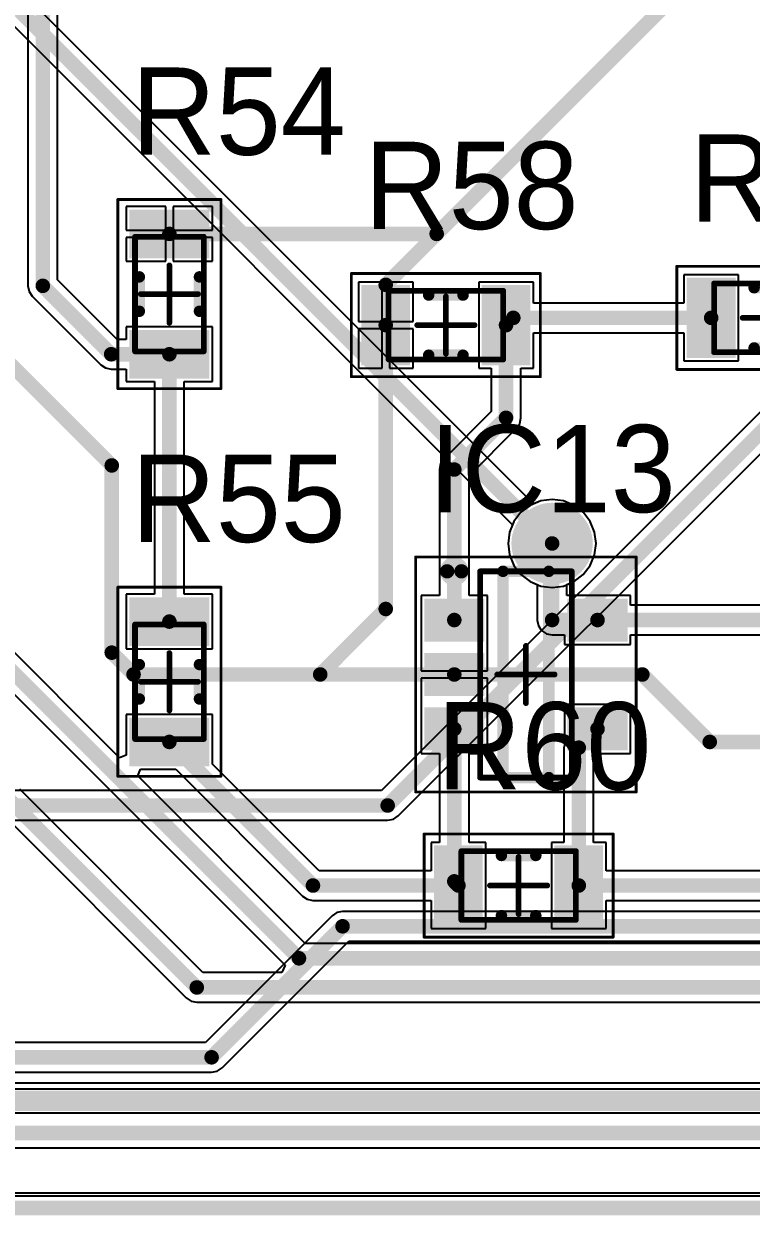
# Model space of a CAD drawing. Header units: millimetres. Extents: x 2.5 to 14.5, y 1.2 to 4.8.
# Drawn here: x 6.94 to 7.44, y 1.344 to 2.162 of the extents above; entities that cross this region are included whole.
import ezdxf

# ---------------------------------------------------------------- set-up
doc = ezdxf.new("R2010")
doc.units = ezdxf.units.MM
doc.header["$MEASUREMENT"] = 0
for name, color, linetype in [('BottomLayer', 5, 'Continuous'), ('BottomSolder', 6, 'Continuous'), ('ConnectLayer', 7, 'Continuous'), ('Mechanical13', 56, 'Continuous'), ('Mechanical15', 56, 'Continuous'), ('MultiLayer', 9, 'Continuous'), ('TopLayer', 1, 'Continuous'), ('TopOverlay', 2, 'Continuous'), ('TopPaste', 8, 'Continuous'), ('TopSolder', 216, 'Continuous'), ('ViaHoleLayer', 16, 'Continuous')]:
    doc.layers.add(name, color=color, linetype=linetype)

# ---------------------------------------------------------------- blocks, each defined once
blk = doc.blocks.new('RESC_0805_2012_41')
at = {"layer": 'Mechanical13', "const_width": 0.00394}
for points in [[(-0.03937, 0.02362), (-0.03937, -0.02362)], [(0.03937, 0.02362), (-0.03937, 0.02362)], [(0.03937, 0.02362), (0.03937, -0.02362)], [(0.03937, -0.02362), (-0.03937, -0.02362)]]:
    blk.add_lwpolyline(points, dxfattribs=at)
at = {"layer": 'Mechanical13', "const_width": 0.00197}
for points in [[(-0.04035, 0.02362, 1), (-0.03839, 0.02362, 1)], [(-0.04035, 0.02362, 1), (-0.03839, 0.02362, 1)], [(0.03839, 0.02362, 1), (0.04035, 0.02362, 1)], [(0.03839, 0.02362, 1), (0.04035, 0.02362, 1)], [(-0.04035, -0.02362, 1), (-0.03839, -0.02362, 1)], [(-0.04035, -0.02362, 1), (-0.03839, -0.02362, 1)], [(0.03839, -0.02362, 1), (0.04035, -0.02362, 1)], [(0.03839, -0.02362, 1), (0.04035, -0.02362, 1)]]:
    blk.add_lwpolyline(points, format="xyb", close=True, dxfattribs=at)
at = {"layer": 'Mechanical15'}
for points, const_width in [([(-0.06496, 0.03543), (-0.06496, -0.03543)], 0.00197), ([(0.06496, 0.03543), (-0.06496, 0.03543)], 0.00197), ([(0.06496, 0.03543), (0.06496, -0.03543)], 0.00197), ([(0, 0.01968), (0, -0.01969)], 0.00394), ([(0.01968, 0), (-0.01969, 0)], 0.00394), ([(0.06496, -0.03543), (-0.06496, -0.03543)], 0.00197)]:
    blk.add_lwpolyline(points, dxfattribs=dict(at, const_width=const_width))
for points, const_width in [([(-0.06545, 0.03543, 1), (-0.06447, 0.03543, 1)], 0.000984), ([(-0.06545, 0.03543, 1), (-0.06447, 0.03543, 1)], 0.000984), ([(0.06447, 0.03543, 1), (0.06545, 0.03543, 1)], 0.000984), ([(0.06447, 0.03543, 1), (0.06545, 0.03543, 1)], 0.000984), ([(-0.00098, 0.01968, 1), (0.00098, 0.01968, 1)], 0.00197), ([(-0.02067, 0, 1), (-0.0187, 0, 1)], 0.00197), ([(0.0187, 0, 1), (0.02067, 0, 1)], 0.00197), ([(-0.00098, -0.01969, 1), (0.00098, -0.01969, 1)], 0.00197), ([(-0.06545, -0.03543, 1), (-0.06447, -0.03543, 1)], 0.000984), ([(-0.06545, -0.03543, 1), (-0.06447, -0.03543, 1)], 0.000984), ([(0.06447, -0.03543, 1), (0.06545, -0.03543, 1)], 0.000984), ([(0.06447, -0.03543, 1), (0.06545, -0.03543, 1)], 0.000984)]:
    blk.add_lwpolyline(points, format="xyb", close=True, dxfattribs=dict(at, const_width=const_width))
at = {"layer": 'TopLayer'}
for points in [[(-0.02756, -0.02461), (-0.02756, 0.02461), (-0.05512, -0.02461), (-0.05512, 0.02461)], [(0.05512, -0.02461), (0.05512, 0.02461), (0.02756, -0.02461), (0.02756, 0.02461)]]:
    blk.add_solid(points, dxfattribs=at)
at = {"layer": 'TopOverlay', "const_width": 0.00787}
for points in [[(0.01181, 0.02067), (-0.01181, 0.02067)], [(0.01181, -0.02067), (-0.01181, -0.02067)]]:
    blk.add_lwpolyline(points, dxfattribs=at)
at = {"layer": 'TopOverlay', "const_width": 0.00394}
for points in [[(-0.01378, 0.02067, 1), (-0.00984, 0.02067, 1)], [(0.00984, 0.02067, 1), (0.01378, 0.02067, 1)], [(-0.01378, -0.02067, 1), (-0.00984, -0.02067, 1)], [(0.00984, -0.02067, 1), (0.01378, -0.02067, 1)]]:
    blk.add_lwpolyline(points, format="xyb", close=True, dxfattribs=at)
at = {"layer": 'TopPaste'}
for points in [[(-0.02756, -0.02461), (-0.02756, 0.02461), (-0.05512, -0.02461), (-0.05512, 0.02461)], [(0.05512, -0.02461), (0.05512, 0.02461), (0.02756, -0.02461), (0.02756, 0.02461)]]:
    blk.add_solid(points, dxfattribs=at)
at = {"layer": 'TopSolder'}
for points in [[(-0.02461, -0.02756), (-0.02461, 0.02756), (-0.05807, -0.02756), (-0.05807, 0.02756)], [(0.05807, -0.02756), (0.05807, 0.02756), (0.02461, -0.02756), (0.02461, 0.02756)]]:
    blk.add_solid(points, dxfattribs=at)
blk = doc.blocks.new('RESC_0805_2012_43')
at = {"layer": 'Mechanical13', "const_width": 0.00394}
for points in [[(-0.03937, 0.02362), (-0.03937, -0.02362)], [(0.03937, 0.02362), (-0.03937, 0.02362)], [(0.03937, 0.02362), (0.03937, -0.02362)], [(0.03937, -0.02362), (-0.03937, -0.02362)]]:
    blk.add_lwpolyline(points, dxfattribs=at)
at = {"layer": 'Mechanical13', "const_width": 0.00197}
for points in [[(-0.04035, 0.02362, 1), (-0.03839, 0.02362, 1)], [(-0.04035, 0.02362, 1), (-0.03839, 0.02362, 1)], [(0.03839, 0.02362, 1), (0.04035, 0.02362, 1)], [(0.03839, 0.02362, 1), (0.04035, 0.02362, 1)], [(-0.04035, -0.02362, 1), (-0.03839, -0.02362, 1)], [(-0.04035, -0.02362, 1), (-0.03839, -0.02362, 1)], [(0.03839, -0.02362, 1), (0.04035, -0.02362, 1)], [(0.03839, -0.02362, 1), (0.04035, -0.02362, 1)]]:
    blk.add_lwpolyline(points, format="xyb", close=True, dxfattribs=at)
at = {"layer": 'Mechanical15'}
for points, const_width in [([(-0.06496, 0.03543), (-0.06496, -0.03543)], 0.00197), ([(0.06496, 0.03543), (-0.06496, 0.03543)], 0.00197), ([(0.06496, 0.03543), (0.06496, -0.03543)], 0.00197), ([(0, 0.01968), (0, -0.01969)], 0.00394), ([(0.01968, 0), (-0.01969, 0)], 0.00394), ([(0.06496, -0.03543), (-0.06496, -0.03543)], 0.00197)]:
    blk.add_lwpolyline(points, dxfattribs=dict(at, const_width=const_width))
for points, const_width in [([(-0.06545, 0.03543, 1), (-0.06447, 0.03543, 1)], 0.000984), ([(-0.06545, 0.03543, 1), (-0.06447, 0.03543, 1)], 0.000984), ([(0.06447, 0.03543, 1), (0.06545, 0.03543, 1)], 0.000984), ([(0.06447, 0.03543, 1), (0.06545, 0.03543, 1)], 0.000984), ([(-0.00098, 0.01968, 1), (0.00098, 0.01968, 1)], 0.00197), ([(-0.02067, 0, 1), (-0.0187, 0, 1)], 0.00197), ([(0.0187, 0, 1), (0.02067, 0, 1)], 0.00197), ([(-0.00098, -0.01969, 1), (0.00098, -0.01969, 1)], 0.00197), ([(-0.06545, -0.03543, 1), (-0.06447, -0.03543, 1)], 0.000984), ([(-0.06545, -0.03543, 1), (-0.06447, -0.03543, 1)], 0.000984), ([(0.06447, -0.03543, 1), (0.06545, -0.03543, 1)], 0.000984), ([(0.06447, -0.03543, 1), (0.06545, -0.03543, 1)], 0.000984)]:
    blk.add_lwpolyline(points, format="xyb", close=True, dxfattribs=dict(at, const_width=const_width))
at = {"layer": 'TopLayer'}
for points in [[(-0.02756, -0.02461), (-0.02756, 0.02461), (-0.05512, -0.02461), (-0.05512, 0.02461)], [(0.05512, -0.02461), (0.05512, 0.02461), (0.02756, -0.02461), (0.02756, 0.02461)]]:
    blk.add_solid(points, dxfattribs=at)
at = {"layer": 'TopOverlay', "const_width": 0.00787}
for points in [[(0.01181, 0.02067), (-0.01181, 0.02067)], [(0.01181, -0.02067), (-0.01181, -0.02067)]]:
    blk.add_lwpolyline(points, dxfattribs=at)
at = {"layer": 'TopOverlay', "const_width": 0.00394}
for points in [[(-0.01378, 0.02067, 1), (-0.00984, 0.02067, 1)], [(0.00984, 0.02067, 1), (0.01378, 0.02067, 1)], [(-0.01378, -0.02067, 1), (-0.00984, -0.02067, 1)], [(0.00984, -0.02067, 1), (0.01378, -0.02067, 1)]]:
    blk.add_lwpolyline(points, format="xyb", close=True, dxfattribs=at)
at = {"layer": 'TopPaste'}
for points in [[(-0.02756, -0.02461), (-0.02756, 0.02461), (-0.05512, -0.02461), (-0.05512, 0.02461)], [(0.05512, -0.02461), (0.05512, 0.02461), (0.02756, -0.02461), (0.02756, 0.02461)]]:
    blk.add_solid(points, dxfattribs=at)
at = {"layer": 'TopSolder'}
for points in [[(-0.02461, -0.02756), (-0.02461, 0.02756), (-0.05807, -0.02756), (-0.05807, 0.02756)], [(0.05807, -0.02756), (0.05807, 0.02756), (0.02461, -0.02756), (0.02461, 0.02756)]]:
    blk.add_solid(points, dxfattribs=at)
blk = doc.blocks.new('RESC_0805_2012_46')
at = {"layer": 'Mechanical13', "const_width": 0.00394}
for points in [[(-0.03937, 0.02362), (-0.03937, -0.02362)], [(-0.03937, 0.02362), (0.03937, 0.02362)], [(0.03937, 0.02362), (0.03937, -0.02362)], [(-0.03937, -0.02362), (0.03937, -0.02362)]]:
    blk.add_lwpolyline(points, dxfattribs=at)
at = {"layer": 'Mechanical13', "const_width": 0.00197}
for points in [[(-0.04035, 0.02362, 1), (-0.03839, 0.02362, 1)], [(-0.04035, 0.02362, 1), (-0.03839, 0.02362, 1)], [(0.03839, 0.02362, 1), (0.04035, 0.02362, 1)], [(0.03839, 0.02362, 1), (0.04035, 0.02362, 1)], [(-0.04035, -0.02362, 1), (-0.03839, -0.02362, 1)], [(-0.04035, -0.02362, 1), (-0.03839, -0.02362, 1)], [(0.03839, -0.02362, 1), (0.04035, -0.02362, 1)], [(0.03839, -0.02362, 1), (0.04035, -0.02362, 1)]]:
    blk.add_lwpolyline(points, format="xyb", close=True, dxfattribs=at)
at = {"layer": 'Mechanical15'}
for points, const_width in [([(-0.06496, 0.03543), (-0.06496, -0.03543)], 0.00197), ([(-0.06496, 0.03543), (0.06496, 0.03543)], 0.00197), ([(0.06496, 0.03543), (0.06496, -0.03543)], 0.00197), ([(0, 0.01968), (0, -0.01969)], 0.00394), ([(-0.01969, 0), (0.01969, 0)], 0.00394), ([(-0.06496, -0.03543), (0.06496, -0.03543)], 0.00197)]:
    blk.add_lwpolyline(points, dxfattribs=dict(at, const_width=const_width))
for points, const_width in [([(-0.06545, 0.03543, 1), (-0.06447, 0.03543, 1)], 0.000984), ([(-0.06545, 0.03543, 1), (-0.06447, 0.03543, 1)], 0.000984), ([(0.06447, 0.03543, 1), (0.06545, 0.03543, 1)], 0.000984), ([(0.06447, 0.03543, 1), (0.06545, 0.03543, 1)], 0.000984), ([(-0.00098, 0.01968, 1), (0.00098, 0.01968, 1)], 0.00197), ([(-0.02067, 0, 1), (-0.0187, 0, 1)], 0.00197), ([(0.0187, 0, 1), (0.02067, 0, 1)], 0.00197), ([(-0.00098, -0.01969, 1), (0.00098, -0.01969, 1)], 0.00197), ([(-0.06545, -0.03543, 1), (-0.06447, -0.03543, 1)], 0.000984), ([(-0.06545, -0.03543, 1), (-0.06447, -0.03543, 1)], 0.000984), ([(0.06447, -0.03543, 1), (0.06545, -0.03543, 1)], 0.000984), ([(0.06447, -0.03543, 1), (0.06545, -0.03543, 1)], 0.000984)]:
    blk.add_lwpolyline(points, format="xyb", close=True, dxfattribs=dict(at, const_width=const_width))
at = {"layer": 'TopLayer'}
for points in [[(-0.02756, -0.02461), (-0.02756, 0.02461), (-0.05512, -0.02461), (-0.05512, 0.02461)], [(0.05512, -0.02461), (0.05512, 0.02461), (0.02756, -0.02461), (0.02756, 0.02461)]]:
    blk.add_solid(points, dxfattribs=at)
at = {"layer": 'TopOverlay', "const_width": 0.00787}
for points in [[(-0.01181, 0.02067), (0.01181, 0.02067)], [(-0.01181, -0.02067), (0.01181, -0.02067)]]:
    blk.add_lwpolyline(points, dxfattribs=at)
at = {"layer": 'TopOverlay', "const_width": 0.00394}
for points in [[(-0.01378, 0.02067, 1), (-0.00984, 0.02067, 1)], [(0.00984, 0.02067, 1), (0.01378, 0.02067, 1)], [(-0.01378, -0.02067, 1), (-0.00984, -0.02067, 1)], [(0.00984, -0.02067, 1), (0.01378, -0.02067, 1)]]:
    blk.add_lwpolyline(points, format="xyb", close=True, dxfattribs=at)
at = {"layer": 'TopPaste'}
for points in [[(-0.02756, -0.02461), (-0.02756, 0.02461), (-0.05512, -0.02461), (-0.05512, 0.02461)], [(0.05512, -0.02461), (0.05512, 0.02461), (0.02756, -0.02461), (0.02756, 0.02461)]]:
    blk.add_solid(points, dxfattribs=at)
at = {"layer": 'TopSolder'}
for points in [[(-0.02461, -0.02756), (-0.02461, 0.02756), (-0.05807, -0.02756), (-0.05807, 0.02756)], [(0.05807, -0.02756), (0.05807, 0.02756), (0.02461, -0.02756), (0.02461, 0.02756)]]:
    blk.add_solid(points, dxfattribs=at)
blk = doc.blocks.new('RESC_0805_2012_47')
at = {"layer": 'Mechanical13', "const_width": 0.00394}
for points in [[(-0.03937, -0.02362), (-0.03937, 0.02362)], [(0.03937, 0.02362), (-0.03937, 0.02362)], [(0.03937, -0.02362), (0.03937, 0.02362)], [(0.03937, -0.02362), (-0.03937, -0.02362)]]:
    blk.add_lwpolyline(points, dxfattribs=at)
at = {"layer": 'Mechanical13', "const_width": 0.00197}
for points in [[(-0.04035, 0.02362, 1), (-0.03839, 0.02362, 1)], [(-0.04035, 0.02362, 1), (-0.03839, 0.02362, 1)], [(0.03839, 0.02362, 1), (0.04035, 0.02362, 1)], [(0.03839, 0.02362, 1), (0.04035, 0.02362, 1)], [(-0.04035, -0.02362, 1), (-0.03839, -0.02362, 1)], [(-0.04035, -0.02362, 1), (-0.03839, -0.02362, 1)], [(0.03839, -0.02362, 1), (0.04035, -0.02362, 1)], [(0.03839, -0.02362, 1), (0.04035, -0.02362, 1)]]:
    blk.add_lwpolyline(points, format="xyb", close=True, dxfattribs=at)
at = {"layer": 'Mechanical15'}
for points, const_width in [([(-0.06496, -0.03543), (-0.06496, 0.03543)], 0.00197), ([(0.06496, 0.03543), (-0.06496, 0.03543)], 0.00197), ([(0.06496, -0.03543), (0.06496, 0.03543)], 0.00197), ([(0, -0.01968), (0, 0.01969)], 0.00394), ([(0.01968, 0), (-0.01969, 0)], 0.00394), ([(0.06496, -0.03543), (-0.06496, -0.03543)], 0.00197)]:
    blk.add_lwpolyline(points, dxfattribs=dict(at, const_width=const_width))
for points, const_width in [([(-0.06545, 0.03543, 1), (-0.06447, 0.03543, 1)], 0.000984), ([(-0.06545, 0.03543, 1), (-0.06447, 0.03543, 1)], 0.000984), ([(0.06447, 0.03543, 1), (0.06545, 0.03543, 1)], 0.000984), ([(0.06447, 0.03543, 1), (0.06545, 0.03543, 1)], 0.000984), ([(-0.00098, 0.01969, 1), (0.00098, 0.01969, 1)], 0.00197), ([(-0.02067, 0, 1), (-0.0187, 0, 1)], 0.00197), ([(0.0187, 0, 1), (0.02067, 0, 1)], 0.00197), ([(-0.00098, -0.01968, 1), (0.00098, -0.01968, 1)], 0.00197), ([(-0.06545, -0.03543, 1), (-0.06447, -0.03543, 1)], 0.000984), ([(-0.06545, -0.03543, 1), (-0.06447, -0.03543, 1)], 0.000984), ([(0.06447, -0.03543, 1), (0.06545, -0.03543, 1)], 0.000984), ([(0.06447, -0.03543, 1), (0.06545, -0.03543, 1)], 0.000984)]:
    blk.add_lwpolyline(points, format="xyb", close=True, dxfattribs=dict(at, const_width=const_width))
at = {"layer": 'TopLayer'}
for points in [[(-0.02756, -0.02461), (-0.02756, 0.02461), (-0.05512, -0.02461), (-0.05512, 0.02461)], [(0.05512, -0.02461), (0.05512, 0.02461), (0.02756, -0.02461), (0.02756, 0.02461)]]:
    blk.add_solid(points, dxfattribs=at)
at = {"layer": 'TopOverlay', "const_width": 0.00787}
for points in [[(0.01181, 0.02067), (-0.01181, 0.02067)], [(0.01181, -0.02067), (-0.01181, -0.02067)]]:
    blk.add_lwpolyline(points, dxfattribs=at)
at = {"layer": 'TopOverlay', "const_width": 0.00394}
for points in [[(-0.01378, 0.02067, 1), (-0.00984, 0.02067, 1)], [(0.00984, 0.02067, 1), (0.01378, 0.02067, 1)], [(-0.01378, -0.02067, 1), (-0.00984, -0.02067, 1)], [(0.00984, -0.02067, 1), (0.01378, -0.02067, 1)]]:
    blk.add_lwpolyline(points, format="xyb", close=True, dxfattribs=at)
at = {"layer": 'TopPaste'}
for points in [[(-0.02756, -0.02461), (-0.02756, 0.02461), (-0.05512, -0.02461), (-0.05512, 0.02461)], [(0.05512, -0.02461), (0.05512, 0.02461), (0.02756, -0.02461), (0.02756, 0.02461)]]:
    blk.add_solid(points, dxfattribs=at)
at = {"layer": 'TopSolder'}
for points in [[(-0.02461, -0.02756), (-0.02461, 0.02756), (-0.05807, -0.02756), (-0.05807, 0.02756)], [(0.05807, -0.02756), (0.05807, 0.02756), (0.02461, -0.02756), (0.02461, 0.02756)]]:
    blk.add_solid(points, dxfattribs=at)
blk = doc.blocks.new('RESC_0805_2012_49')
at = {"layer": 'Mechanical13', "const_width": 0.00394}
for points in [[(-0.03937, 0.02362), (-0.03937, -0.02362)], [(0.03937, 0.02362), (-0.03937, 0.02362)], [(0.03937, 0.02362), (0.03937, -0.02362)], [(0.03937, -0.02362), (-0.03937, -0.02362)]]:
    blk.add_lwpolyline(points, dxfattribs=at)
at = {"layer": 'Mechanical13', "const_width": 0.00197}
for points in [[(-0.04035, 0.02362, 1), (-0.03839, 0.02362, 1)], [(-0.04035, 0.02362, 1), (-0.03839, 0.02362, 1)], [(0.03839, 0.02362, 1), (0.04035, 0.02362, 1)], [(0.03839, 0.02362, 1), (0.04035, 0.02362, 1)], [(-0.04035, -0.02362, 1), (-0.03839, -0.02362, 1)], [(-0.04035, -0.02362, 1), (-0.03839, -0.02362, 1)], [(0.03839, -0.02362, 1), (0.04035, -0.02362, 1)], [(0.03839, -0.02362, 1), (0.04035, -0.02362, 1)]]:
    blk.add_lwpolyline(points, format="xyb", close=True, dxfattribs=at)
at = {"layer": 'Mechanical15'}
for points, const_width in [([(-0.06496, 0.03543), (-0.06496, -0.03543)], 0.00197), ([(0.06496, 0.03543), (-0.06496, 0.03543)], 0.00197), ([(0.06496, 0.03543), (0.06496, -0.03543)], 0.00197), ([(0, 0.01968), (0, -0.01969)], 0.00394), ([(0.01969, 0), (-0.01968, 0)], 0.00394), ([(0.06496, -0.03543), (-0.06496, -0.03543)], 0.00197)]:
    blk.add_lwpolyline(points, dxfattribs=dict(at, const_width=const_width))
for points, const_width in [([(-0.06545, 0.03543, 1), (-0.06447, 0.03543, 1)], 0.000984), ([(-0.06545, 0.03543, 1), (-0.06447, 0.03543, 1)], 0.000984), ([(0.06447, 0.03543, 1), (0.06545, 0.03543, 1)], 0.000984), ([(0.06447, 0.03543, 1), (0.06545, 0.03543, 1)], 0.000984), ([(-0.00098, 0.01968, 1), (0.00098, 0.01968, 1)], 0.00197), ([(-0.02067, 0, 1), (-0.0187, 0, 1)], 0.00197), ([(0.0187, 0, 1), (0.02067, 0, 1)], 0.00197), ([(-0.00098, -0.01969, 1), (0.00098, -0.01969, 1)], 0.00197), ([(-0.06545, -0.03543, 1), (-0.06447, -0.03543, 1)], 0.000984), ([(-0.06545, -0.03543, 1), (-0.06447, -0.03543, 1)], 0.000984), ([(0.06447, -0.03543, 1), (0.06545, -0.03543, 1)], 0.000984), ([(0.06447, -0.03543, 1), (0.06545, -0.03543, 1)], 0.000984)]:
    blk.add_lwpolyline(points, format="xyb", close=True, dxfattribs=dict(at, const_width=const_width))
at = {"layer": 'TopLayer'}
for points in [[(-0.02756, -0.02461), (-0.02756, 0.02461), (-0.05512, -0.02461), (-0.05512, 0.02461)], [(0.05512, -0.02461), (0.05512, 0.02461), (0.02756, -0.02461), (0.02756, 0.02461)]]:
    blk.add_solid(points, dxfattribs=at)
at = {"layer": 'TopOverlay', "const_width": 0.00787}
for points in [[(0.01181, 0.02067), (-0.01181, 0.02067)], [(0.01181, -0.02067), (-0.01181, -0.02067)]]:
    blk.add_lwpolyline(points, dxfattribs=at)
at = {"layer": 'TopOverlay', "const_width": 0.00394}
for points in [[(-0.01378, 0.02067, 1), (-0.00984, 0.02067, 1)], [(0.00984, 0.02067, 1), (0.01378, 0.02067, 1)], [(-0.01378, -0.02067, 1), (-0.00984, -0.02067, 1)], [(0.00984, -0.02067, 1), (0.01378, -0.02067, 1)]]:
    blk.add_lwpolyline(points, format="xyb", close=True, dxfattribs=at)
at = {"layer": 'TopPaste'}
for points in [[(-0.02756, -0.02461), (-0.02756, 0.02461), (-0.05512, -0.02461), (-0.05512, 0.02461)], [(0.05512, -0.02461), (0.05512, 0.02461), (0.02756, -0.02461), (0.02756, 0.02461)]]:
    blk.add_solid(points, dxfattribs=at)
at = {"layer": 'TopSolder'}
for points in [[(-0.02461, -0.02756), (-0.02461, 0.02756), (-0.05807, -0.02756), (-0.05807, 0.02756)], [(0.05807, -0.02756), (0.05807, 0.02756), (0.02461, -0.02756), (0.02461, 0.02756)]]:
    blk.add_solid(points, dxfattribs=at)
blk = doc.blocks.new('SOT95P245X110_5N_128')
at = {"layer": 'Mechanical13', "const_width": 0.00394}
for points in [[(-0.0315, 0.07087), (0.0315, 0.07087)], [(-0.0315, -0.07087), (-0.0315, 0.07087)], [(0.0315, -0.07087), (0.0315, 0.07087)], [(-0.0315, -0.07087), (0.0315, -0.07087)]]:
    blk.add_lwpolyline(points, dxfattribs=at)
at = {"layer": 'Mechanical13', "const_width": 0.00197}
for points in [[(-0.03248, 0.07087, 1), (-0.03051, 0.07087, 1)], [(-0.03248, 0.07087, 1), (-0.03051, 0.07087, 1)], [(0.03051, 0.07087, 1), (0.03248, 0.07087, 1)], [(0.03051, 0.07087, 1), (0.03248, 0.07087, 1)], [(-0.03248, -0.07087, 1), (-0.03051, -0.07087, 1)], [(-0.03248, -0.07087, 1), (-0.03051, -0.07087, 1)], [(0.03051, -0.07087, 1), (0.03248, -0.07087, 1)], [(0.03051, -0.07087, 1), (0.03248, -0.07087, 1)]]:
    blk.add_lwpolyline(points, format="xyb", close=True, dxfattribs=at)
at = {"layer": 'Mechanical15'}
for points, const_width in [([(-0.07579, 0.08071), (0.07579, 0.08071)], 0.00197), ([(-0.07579, -0.08071), (-0.07579, 0.08071)], 0.00197), ([(0.07579, -0.08071), (0.07579, 0.08071)], 0.00197), ([(0, -0.01968), (0, 0.01969)], 0.00394), ([(-0.01968, 0), (0.01969, 0)], 0.00394), ([(-0.07579, -0.08071), (0.07579, -0.08071)], 0.00197)]:
    blk.add_lwpolyline(points, dxfattribs=dict(at, const_width=const_width))
for points, const_width in [([(-0.07628, 0.08071, 1), (-0.0753, 0.08071, 1)], 0.000984), ([(-0.07628, 0.08071, 1), (-0.0753, 0.08071, 1)], 0.000984), ([(0.0753, 0.08071, 1), (0.07628, 0.08071, 1)], 0.000984), ([(0.0753, 0.08071, 1), (0.07628, 0.08071, 1)], 0.000984), ([(-0.00098, 0.01969, 1), (0.00098, 0.01969, 1)], 0.00197), ([(-0.02067, 0, 1), (-0.0187, 0, 1)], 0.00197), ([(0.0187, 0, 1), (0.02067, 0, 1)], 0.00197), ([(-0.00098, -0.01968, 1), (0.00098, -0.01968, 1)], 0.00197), ([(-0.07628, -0.08071, 1), (-0.0753, -0.08071, 1)], 0.000984), ([(-0.07628, -0.08071, 1), (-0.0753, -0.08071, 1)], 0.000984), ([(0.0753, -0.08071, 1), (0.07628, -0.08071, 1)], 0.000984), ([(0.0753, -0.08071, 1), (0.07628, -0.08071, 1)], 0.000984)]:
    blk.add_lwpolyline(points, format="xyb", close=True, dxfattribs=dict(at, const_width=const_width))
at = {"layer": 'TopLayer'}
for points in [[(-0.0315, 0.02559), (-0.0315, 0.04921), (-0.06693, 0.02559), (-0.06693, 0.04921)], [(0.06693, 0.02559), (0.06693, 0.04921), (0.0315, 0.02559), (0.0315, 0.04921)], [(-0.0315, -0.01181), (-0.0315, 0.01181), (-0.06693, -0.01181), (-0.06693, 0.01181)], [(-0.0315, -0.04921), (-0.0315, -0.02559), (-0.06693, -0.04921), (-0.06693, -0.02559)], [(0.06693, -0.04921), (0.06693, -0.02559), (0.0315, -0.04921), (0.0315, -0.02559)]]:
    blk.add_solid(points, dxfattribs=at)
at = {"layer": 'TopOverlay'}
for points, const_width in [([(-0.04429, 0.07087, 1), (-0.05413, 0.07087, 1)], 0.00984), ([(-0.05659, 0.07087, 1), (-0.05167, 0.07087, 1)], 0.00492), ([(-0.04675, 0.07087, 1), (-0.04183, 0.07087, 1)], 0.00492), ([(-0.01772, 0.07087, 1), (-0.01378, 0.07087, 1)], 0.00394), ([(-0.01772, 0.07087, 1), (-0.01378, 0.07087, 1)], 0.00394), ([(0.01378, 0.07087, 1), (0.01772, 0.07087, 1)], 0.00394), ([(0.01378, 0.07087, 1), (0.01772, 0.07087, 1)], 0.00394), ([(-0.01772, -0.07087, 1), (-0.01378, -0.07087, 1)], 0.00394), ([(-0.01772, -0.07087, 1), (-0.01378, -0.07087, 1)], 0.00394), ([(0.01378, -0.07087, 1), (0.01772, -0.07087, 1)], 0.00394), ([(0.01378, -0.07087, 1), (0.01772, -0.07087, 1)], 0.00394)]:
    blk.add_lwpolyline(points, format="xyb", close=True, dxfattribs=dict(at, const_width=const_width))
at = {"layer": 'TopOverlay', "const_width": 0.00787}
for points in [[(-0.01575, -0.07087), (-0.01575, 0.07087)], [(-0.01575, 0.07087), (0.01575, 0.07087)], [(0.01575, -0.07087), (0.01575, 0.07087)], [(-0.01575, -0.07087), (0.01575, -0.07087)]]:
    blk.add_lwpolyline(points, dxfattribs=at)
at = {"layer": 'TopPaste'}
for points in [[(-0.0315, 0.02559), (-0.0315, 0.04921), (-0.06693, 0.02559), (-0.06693, 0.04921)], [(0.06693, 0.02559), (0.06693, 0.04921), (0.0315, 0.02559), (0.0315, 0.04921)], [(-0.0315, -0.01181), (-0.0315, 0.01181), (-0.06693, -0.01181), (-0.06693, 0.01181)], [(-0.0315, -0.04921), (-0.0315, -0.02559), (-0.06693, -0.04921), (-0.06693, -0.02559)], [(0.06693, -0.04921), (0.06693, -0.02559), (0.0315, -0.04921), (0.0315, -0.02559)]]:
    blk.add_solid(points, dxfattribs=at)
at = {"layer": 'TopSolder'}
for points in [[(-0.02854, 0.02264), (-0.02854, 0.05217), (-0.06988, 0.02264), (-0.06988, 0.05217)], [(0.06988, 0.02264), (0.06988, 0.05217), (0.02854, 0.02264), (0.02854, 0.05217)], [(-0.02854, -0.01476), (-0.02854, 0.01476), (-0.06988, -0.01476), (-0.06988, 0.01476)], [(-0.02854, -0.05217), (-0.02854, -0.02264), (-0.06988, -0.05217), (-0.06988, -0.02264)], [(0.06988, -0.05217), (0.06988, -0.02264), (0.02854, -0.05217), (0.02854, -0.02264)]]:
    blk.add_solid(points, dxfattribs=at)

msp = doc.modelspace()

# ---------------------------------------------------------------- linework, layer by layer
at = {"layer": 'BottomLayer', "const_width": 0.01}
for points in [[(7.19, 1.625), (8.455, 2.89)], [(6.757, 2.351), (7.303, 1.805)], [(6.06866, 1.625), (7.19, 1.625)], [(7.069, 1.452), (7.159, 1.542)], [(7.159, 1.542), (10.272, 1.542)], [(4.827, 1.452), (7.069, 1.452)], [(4.731, 1.424), (10.223, 1.424)]]:
    msp.add_lwpolyline(points, dxfattribs=at)
at = {"layer": 'BottomLayer'}
for points, const_width in [([(7.2905, 1.805, 1), (7.3155, 1.805, 1)], 0.025), ([(7.3005, 1.805, 1), (7.3055, 1.805, 1)], 0.005), ([(7.1875, 1.625, 1), (7.1925, 1.625, 1)], 0.005), ([(7.1875, 1.625, 1), (7.1925, 1.625, 1)], 0.005), ([(7.1565, 1.542, 1), (7.1615, 1.542, 1)], 0.005), ([(7.1565, 1.542, 1), (7.1615, 1.542, 1)], 0.005), ([(7.0665, 1.452, 1), (7.0715, 1.452, 1)], 0.005), ([(7.0665, 1.452, 1), (7.0715, 1.452, 1)], 0.005)]:
    msp.add_lwpolyline(points, format="xyb", close=True, dxfattribs=dict(at, const_width=const_width))
at = {"layer": 'BottomSolder', "const_width": 0.02795}
msp.add_lwpolyline([(7.28902, 1.805, 1), (7.31698, 1.805, 1)], format="xyb", close=True, dxfattribs=at)
at = {"layer": 'ConnectLayer'}
for p, q in [((8.44779, 2.89721), (7.18578, 1.6352)), ((7.19721, 1.61779), (8.45922, 2.8798)), ((6.9428, 2.68778), (6.9428, 1.982)), ((6.9632, 1.98622), (6.9632, 2.692)), ((7.29023, 1.83218), (6.78418, 2.33823)), ((6.7722, 2.32138), (7.27582, 1.81777)), ((7.0375, 2.03646), (7.01039, 2.03646)), ((7.01039, 2.03646), (7.01039, 2.02018)), ((7.0375, 2.02018), (7.0375, 2.03646)), ((7.06961, 2.03646), (7.0425, 2.03646)), ((7.0425, 2.03646), (7.0425, 2.02018)), ((7.06961, 2.02018), (7.06961, 2.03646)), ((7.01039, 2.02018), (7.0375, 2.02018)), ((7.0375, 2.01518), (7.01039, 2.01518)), ((7.01039, 2.01518), (7.01039, 1.9989)), ((7.0375, 1.9989), (7.0375, 2.01518)), ((7.0425, 2.02018), (7.06961, 2.02018)), ((7.06961, 2.01518), (7.0425, 2.01518)), ((7.0425, 2.01518), (7.0425, 1.9989)), ((7.06961, 1.9989), (7.06961, 2.01518)), ((7.01039, 1.9989), (7.0375, 1.9989)), ((7.0425, 1.9989), (7.06961, 1.9989)), ((7.4311, 1.98961), (7.39354, 1.98961)), ((7.39354, 1.98961), (7.39354, 1.9702)), ((7.4311, 1.93039), (7.4311, 1.98961)), ((6.9428, 1.982), (6.94358, 1.9781)), ((7.00422, 1.9452), (6.9632, 1.98622)), ((7.18616, 1.98461), (7.16988, 1.98461)), ((7.16988, 1.98461), (7.16988, 1.9575)), ((7.18616, 1.9575), (7.18616, 1.98461)), ((7.20744, 1.98461), (7.19116, 1.98461)), ((7.19116, 1.98461), (7.19116, 1.9575)), ((7.20744, 1.9575), (7.20744, 1.98461)), ((7.29012, 1.98461), (7.25256, 1.98461)), ((7.25256, 1.98461), (7.25256, 1.92539)), ((7.29012, 1.9702), (7.29012, 1.98461)), ((6.94358, 1.9781), (6.94579, 1.97479)), ((6.94579, 1.97479), (6.99279, 1.92779)), ((7.39354, 1.9702), (7.29012, 1.9702)), ((7.16988, 1.9575), (7.18616, 1.9575)), ((7.19116, 1.9575), (7.20744, 1.9575)), ((7.06961, 1.95378), (7.01039, 1.95378)), ((7.01039, 1.95378), (7.01039, 1.9452)), ((7.06961, 1.91622), (7.06961, 1.95378)), ((7.18616, 1.9525), (7.16988, 1.9525)), ((7.16988, 1.9525), (7.16988, 1.92539)), ((7.18616, 1.92539), (7.18616, 1.9525)), ((7.20744, 1.9525), (7.19116, 1.9525)), ((7.19116, 1.9525), (7.19116, 1.92539)), ((7.20744, 1.92539), (7.20744, 1.9525)), ((7.29012, 1.92539), (7.29012, 1.9498)), ((7.29012, 1.9498), (7.39354, 1.9498)), ((7.39354, 1.9498), (7.39354, 1.93039)), ((7.01039, 1.9452), (7.00422, 1.9452)), ((6.99279, 1.92779), (6.9961, 1.92558)), ((6.9961, 1.92558), (7, 1.9248)), ((7, 1.9248), (7.01039, 1.9248)), ((7.01039, 1.9248), (7.01039, 1.91622)), ((7.16988, 1.92539), (7.18616, 1.92539)), ((7.19116, 1.92539), (7.20744, 1.92539)), ((7.25256, 1.92539), (7.26114, 1.92539)), ((7.26114, 1.92539), (7.26114, 1.89556)), ((7.28153, 1.89134), (7.28153, 1.92539)), ((7.28153, 1.92539), (7.29012, 1.92539)), ((7.39354, 1.93039), (7.4311, 1.93039)), ((7.01039, 1.91622), (7.0298, 1.91622)), ((7.0298, 1.91622), (7.0298, 1.77012)), ((7.0502, 1.77012), (7.0502, 1.91622)), ((7.0502, 1.91622), (7.06961, 1.91622)), ((7.26114, 1.89556), (7.22858, 1.863)), ((7.28076, 1.88744), (7.28153, 1.89134)), ((7.24598, 1.85156), (7.27855, 1.88413)), ((7.27855, 1.88413), (7.28076, 1.88744)), ((7.22637, 1.85969), (7.22559, 1.85579)), ((7.22858, 1.863), (7.22637, 1.85969)), ((7.00577, 1.65771), (6.81031, 1.85317)), ((7.22559, 1.85579), (7.22559, 1.76921)), ((7.24598, 1.76921), (7.24598, 1.85156)), ((6.79291, 1.84173), (7.11945, 1.5152)), ((7.29517, 1.83423), (7.28787, 1.8312)), ((7.29517, 1.83423), (7.29023, 1.83218)), ((7.303, 1.83526), (7.29517, 1.83423)), ((7.303, 1.83526), (7.29517, 1.83423)), ((7.31083, 1.83423), (7.303, 1.83526)), ((7.31083, 1.83423), (7.303, 1.83526)), ((7.31813, 1.8312), (7.31083, 1.83423)), ((7.31813, 1.8312), (7.31083, 1.83423)), ((7.2816, 1.8264), (7.27679, 1.82013)), ((7.28787, 1.8312), (7.2816, 1.8264)), ((7.3244, 1.8264), (7.31813, 1.8312)), ((7.3244, 1.8264), (7.31813, 1.8312)), ((7.3292, 1.82013), (7.3244, 1.8264)), ((7.3292, 1.82013), (7.3244, 1.8264)), ((7.27679, 1.82013), (7.27377, 1.81283)), ((7.27582, 1.81777), (7.27377, 1.81283)), ((7.33223, 1.81283), (7.3292, 1.82013)), ((7.33223, 1.81283), (7.3292, 1.82013)), ((7.27377, 1.81283), (7.27274, 1.805)), ((7.27377, 1.81283), (7.27274, 1.805)), ((7.33326, 1.805), (7.33223, 1.81283)), ((7.33326, 1.805), (7.33223, 1.81283)), ((7.27274, 1.805), (7.27377, 1.79717)), ((7.27274, 1.805), (7.27377, 1.79717)), ((7.33223, 1.79717), (7.33326, 1.805)), ((7.33223, 1.79717), (7.33326, 1.805)), ((7.27377, 1.79717), (7.27679, 1.78987)), ((7.27377, 1.79717), (7.27679, 1.78987)), ((7.3292, 1.78987), (7.33223, 1.79717)), ((7.3292, 1.78987), (7.33223, 1.79717)), ((7.27679, 1.78987), (7.2816, 1.7836)), ((7.27679, 1.78987), (7.2816, 1.7836)), ((7.3244, 1.7836), (7.3292, 1.78987)), ((7.3244, 1.7836), (7.3292, 1.78987)), ((7.2816, 1.7836), (7.28787, 1.77879)), ((7.2816, 1.7836), (7.28787, 1.77879)), ((7.28787, 1.77879), (7.29517, 1.77577)), ((7.28787, 1.77879), (7.2928, 1.77675)), ((7.2928, 1.77675), (7.2928, 1.7524)), ((7.31083, 1.77577), (7.31813, 1.77879)), ((7.3132, 1.77675), (7.31813, 1.77879)), ((7.3132, 1.76921), (7.3132, 1.77675)), ((7.31813, 1.77879), (7.3244, 1.7836)), ((7.31813, 1.77879), (7.3244, 1.7836)), ((7.0298, 1.77012), (7.01039, 1.77012)), ((7.01039, 1.77012), (7.01039, 1.73256)), ((7.06961, 1.77012), (7.0502, 1.77012)), ((7.06961, 1.73256), (7.06961, 1.77012)), ((7.22559, 1.76921), (7.21307, 1.76921)), ((7.21307, 1.76921), (7.21307, 1.73681)), ((7.2585, 1.76921), (7.24598, 1.76921)), ((7.2585, 1.73681), (7.2585, 1.76921)), ((7.29517, 1.77577), (7.303, 1.77474)), ((7.303, 1.77474), (7.31083, 1.77577)), ((7.35693, 1.76921), (7.3132, 1.76921)), ((7.35693, 1.7626), (7.35693, 1.76921)), ((7.45843, 1.7626), (7.35693, 1.7626)), ((7.2928, 1.7524), (7.29358, 1.7485)), ((7.29358, 1.7485), (7.29579, 1.74519)), ((7.29579, 1.74519), (7.2991, 1.74298)), ((7.21307, 1.73681), (7.21307, 1.73559)), ((7.21307, 1.73559), (7.21307, 1.73181)), ((7.2585, 1.73559), (7.2585, 1.73681)), ((7.2585, 1.73181), (7.2585, 1.73559)), ((7.2991, 1.74298), (7.303, 1.74221)), ((7.303, 1.74221), (7.3115, 1.74221)), ((7.3115, 1.74221), (7.3115, 1.73559)), ((7.3115, 1.73559), (7.35693, 1.73559)), ((7.35693, 1.73559), (7.35693, 1.74221)), ((7.35693, 1.74221), (7.45843, 1.74221)), ((7.01039, 1.73256), (7.06961, 1.73256)), ((7.21307, 1.73181), (7.21307, 1.73059)), ((7.21307, 1.73059), (7.21307, 1.7175)), ((7.2585, 1.73059), (7.2585, 1.73181)), ((7.2585, 1.7175), (7.2585, 1.73059)), ((7.21307, 1.7175), (7.23579, 1.7175)), ((7.23579, 1.7125), (7.21307, 1.7125)), ((7.21307, 1.7125), (7.21307, 1.69941)), ((7.23579, 1.7175), (7.2585, 1.7175)), ((7.2585, 1.7125), (7.23579, 1.7125)), ((7.2585, 1.69941), (7.2585, 1.7125)), ((7.21307, 1.69941), (7.21307, 1.69819)), ((7.21307, 1.69819), (7.21307, 1.69441)), ((7.21307, 1.69441), (7.21307, 1.69319)), ((7.2585, 1.69819), (7.2585, 1.69941)), ((7.2585, 1.69441), (7.2585, 1.69819)), ((7.2585, 1.69319), (7.2585, 1.69441)), ((7.35693, 1.69441), (7.3115, 1.69441)), ((7.3115, 1.69441), (7.3115, 1.6665)), ((7.35693, 1.66079), (7.35693, 1.69441)), ((7.06961, 1.68744), (7.01039, 1.68744)), ((7.01039, 1.68744), (7.01039, 1.65962)), ((7.06961, 1.65347), (7.06961, 1.68744)), ((7.21307, 1.69319), (7.21307, 1.66079)), ((7.2585, 1.66079), (7.2585, 1.69319)), ((7.3115, 1.6665), (7.31114, 1.66472)), ((7.31114, 1.66472), (7.31114, 1.59961)), ((7.01039, 1.65962), (7.00577, 1.65771)), ((7.14289, 1.5802), (7.06961, 1.65347)), ((7.21307, 1.66079), (7.22559, 1.66079)), ((7.22559, 1.66079), (7.22559, 1.59961)), ((7.24598, 1.59961), (7.24598, 1.66079)), ((7.24598, 1.66079), (7.2585, 1.66079)), ((7.33153, 1.6605), (7.33182, 1.66079)), ((7.33153, 1.59961), (7.33153, 1.6605)), ((7.33182, 1.66079), (7.35693, 1.66079)), ((7.01822, 1.64526), (7.02013, 1.64988)), ((7.13329, 1.5302), (7.01822, 1.64526)), ((7.02013, 1.64988), (7.04436, 1.64988)), ((7.04436, 1.64988), (7.13145, 1.56279)), ((7.18578, 1.6352), (6.09154, 1.6352)), ((7.06303, 1.5102), (6.93712, 1.63611)), ((6.09154, 1.6148), (7.19, 1.6148)), ((6.92569, 1.6187), (7.0516, 1.49279)), ((7.19, 1.6148), (7.1939, 1.61558)), ((7.1939, 1.61558), (7.19721, 1.61779)), ((7.22559, 1.59961), (7.21988, 1.59961)), ((7.21988, 1.59961), (7.21988, 1.5802)), ((7.25744, 1.59961), (7.24598, 1.59961)), ((7.25744, 1.54039), (7.25744, 1.59961)), ((7.31114, 1.59961), (7.30256, 1.59961)), ((7.30256, 1.59961), (7.30256, 1.54039)), ((7.34012, 1.59961), (7.33153, 1.59961)), ((7.34012, 1.5802), (7.34012, 1.59961)), ((7.21988, 1.5802), (7.14289, 1.5802)), ((7.53421, 1.5802), (7.34012, 1.5802)), ((7.13145, 1.56279), (7.13476, 1.56058)), ((7.13476, 1.56058), (7.13866, 1.5598)), ((7.13866, 1.5598), (7.21988, 1.5598)), ((7.21988, 1.5598), (7.21988, 1.54039)), ((7.34012, 1.54039), (7.34012, 1.5598)), ((7.34012, 1.5598), (7.53503, 1.5598)), ((7.15179, 1.54921), (7.06478, 1.4622)), ((7.1551, 1.55142), (7.15179, 1.54921)), ((7.159, 1.5522), (7.1551, 1.55142)), ((10.26778, 1.5522), (7.159, 1.5522)), ((7.21988, 1.54039), (7.25744, 1.54039)), ((7.30256, 1.54039), (7.34012, 1.54039)), ((7.07621, 1.44479), (7.16322, 1.5318)), ((7.16322, 1.5318), (10.272, 1.5318)), ((7.51249, 1.5302), (7.13329, 1.5302)), ((7.11945, 1.5152), (7.11738, 1.5102)), ((7.11738, 1.5102), (7.06303, 1.5102)), ((7.0516, 1.49279), (7.05491, 1.49058)), ((7.05491, 1.49058), (7.05881, 1.4898)), ((7.05881, 1.4898), (8.78961, 1.4898)), ((7.06478, 1.4622), (4.83152, 1.4622)), ((4.827, 1.4418), (7.069, 1.4418)), ((7.069, 1.4418), (7.0729, 1.44258)), ((7.0729, 1.44258), (7.07621, 1.44479)), ((10.21878, 1.4342), (4.73522, 1.4342)), ((10.04578, 1.4302), (6.22789, 1.4302)), ((4.731, 1.4138), (10.223, 1.4138)), ((4.41115, 1.3898), (10.37, 1.3898)), ((14.4548, 1.35874), (2.4752, 1.35874)), ((14.45697, 1.35657), (2.47303, 1.35657))]:
    msp.add_line(p, q, dxfattribs=at)
at = {"layer": 'MultiLayer', "const_width": 0.025}
msp.add_lwpolyline([(7.2905, 1.805, 1), (7.3155, 1.805, 1)], format="xyb", close=True, dxfattribs=at)
at = {"layer": 'TopLayer', "const_width": 0.01}
for points in [[(6.953, 1.982), (6.953, 2.692)], [(7.22368, 2.01768), (7.386, 2.18)], [(6.715, 2.144), (7.00039, 1.85861)], [(7.04, 2.01768), (7.22368, 2.01768)], [(7.18866, 1.98266), (7.22368, 2.01768)], [(6.953, 1.982), (7, 1.935)], [(7.18866, 1.955), (7.18866, 1.98266)], [(7.27134, 1.955), (7.27634, 1.96)], [(7.27634, 1.96), (7.41232, 1.96)], [(7.18866, 1.76), (7.18866, 1.955)], [(7.27134, 1.89134), (7.27134, 1.955)], [(7, 1.935), (7.04, 1.935)], [(7.04, 1.75134), (7.04, 1.935)], [(7.23579, 1.85579), (7.27134, 1.89134)], [(7.00039, 1.73), (7.00039, 1.85861)], [(7.23579, 1.7524), (7.23579, 1.85579)], [(6.80012, 1.84894), (7.12906, 1.52)], [(7.303, 1.7524), (7.303, 1.805)], [(7.14366, 1.715), (7.18866, 1.76)], [(7.303, 1.7524), (7.33421, 1.7524)], [(7.33421, 1.7524), (7.48894, 1.7524)], [(7.00039, 1.73), (7.01539, 1.715)], [(7.01539, 1.715), (7.14366, 1.715)], [(7.14366, 1.715), (7.23579, 1.715)], [(7.23579, 1.715), (7.365, 1.715)], [(7.365, 1.715), (7.41134, 1.66866)], [(7.23579, 1.57287), (7.23579, 1.6776)], [(7.32134, 1.66472), (7.33421, 1.6776)], [(7.04, 1.66866), (7.13866, 1.57)], [(7.32134, 1.57), (7.32134, 1.66472)], [(7.41134, 1.66866), (7.49, 1.66866)], [(6.92991, 1.6289), (7.05881, 1.5)], [(7.13866, 1.57), (7.23866, 1.57)], [(7.23579, 1.57287), (7.23866, 1.57)], [(7.32134, 1.57), (7.53843, 1.57)], [(7.12906, 1.52), (7.51672, 1.52)], [(7.05881, 1.5), (8.78961, 1.5)], [(6.22366, 1.42), (10.05, 1.42)], [(4.39, 1.4), (10.37, 1.4)], [(2.465, 1.34854), (14.465, 1.34854)]]:
    msp.add_lwpolyline(points, dxfattribs=at)
at = {"layer": 'TopLayer'}
for points, const_width in [([(7.0375, 2.01768, 1), (7.0425, 2.01768, 1)], 0.005), ([(7.22118, 2.01768, 1), (7.22618, 2.01768, 1)], 0.005), ([(7.22118, 2.01768, 1), (7.22618, 2.01768, 1)], 0.005), ([(7.22118, 2.01768, 1), (7.22618, 2.01768, 1)], 0.005), ([(6.9505, 1.982, 1), (6.9555, 1.982, 1)], 0.005), ([(6.9505, 1.982, 1), (6.9555, 1.982, 1)], 0.005), ([(7.18616, 1.98266, 1), (7.19116, 1.98266, 1)], 0.005), ([(7.18616, 1.98266, 1), (7.19116, 1.98266, 1)], 0.005), ([(7.27384, 1.96, 1), (7.27884, 1.96, 1)], 0.005), ([(7.27384, 1.96, 1), (7.27884, 1.96, 1)], 0.005), ([(7.40982, 1.96, 1), (7.41482, 1.96, 1)], 0.005), ([(7.18616, 1.955, 1), (7.19116, 1.955, 1)], 0.005), ([(7.18616, 1.955, 1), (7.19116, 1.955, 1)], 0.005), ([(7.26884, 1.955, 1), (7.27384, 1.955, 1)], 0.005), ([(7.26884, 1.955, 1), (7.27384, 1.955, 1)], 0.005), ([(6.9975, 1.935, 1), (7.0025, 1.935, 1)], 0.005), ([(6.9975, 1.935, 1), (7.0025, 1.935, 1)], 0.005), ([(7.0375, 1.935, 1), (7.0425, 1.935, 1)], 0.005), ([(7.0375, 1.935, 1), (7.0425, 1.935, 1)], 0.005), ([(7.26884, 1.89134, 1), (7.27384, 1.89134, 1)], 0.005), ([(7.26884, 1.89134, 1), (7.27384, 1.89134, 1)], 0.005), ([(6.99789, 1.85861, 1), (7.00289, 1.85861, 1)], 0.005), ([(6.99789, 1.85861, 1), (7.00289, 1.85861, 1)], 0.005), ([(7.23329, 1.85579, 1), (7.23829, 1.85579, 1)], 0.005), ([(7.23329, 1.85579, 1), (7.23829, 1.85579, 1)], 0.005), ([(7.2905, 1.805, 1), (7.3155, 1.805, 1)], 0.025), ([(7.3005, 1.805, 1), (7.3055, 1.805, 1)], 0.005), ([(7.18616, 1.76, 1), (7.19116, 1.76, 1)], 0.005), ([(7.18616, 1.76, 1), (7.19116, 1.76, 1)], 0.005), ([(7.0375, 1.75134, 1), (7.0425, 1.75134, 1)], 0.005), ([(7.23329, 1.7524, 1), (7.23829, 1.7524, 1)], 0.005), ([(7.3005, 1.7524, 1), (7.3055, 1.7524, 1)], 0.005), ([(7.3005, 1.7524, 1), (7.3055, 1.7524, 1)], 0.005), ([(7.33171, 1.7524, 1), (7.33671, 1.7524, 1)], 0.005), ([(7.33171, 1.7524, 1), (7.33671, 1.7524, 1)], 0.005), ([(6.99789, 1.73, 1), (7.00289, 1.73, 1)], 0.005), ([(6.99789, 1.73, 1), (7.00289, 1.73, 1)], 0.005), ([(7.01289, 1.715, 1), (7.01789, 1.715, 1)], 0.005), ([(7.01289, 1.715, 1), (7.01789, 1.715, 1)], 0.005), ([(7.14116, 1.715, 1), (7.14616, 1.715, 1)], 0.005), ([(7.14116, 1.715, 1), (7.14616, 1.715, 1)], 0.005), ([(7.14116, 1.715, 1), (7.14616, 1.715, 1)], 0.005), ([(7.23329, 1.715, 1), (7.23829, 1.715, 1)], 0.005), ([(7.23329, 1.715, 1), (7.23829, 1.715, 1)], 0.005), ([(7.3625, 1.715, 1), (7.3675, 1.715, 1)], 0.005), ([(7.3625, 1.715, 1), (7.3675, 1.715, 1)], 0.005), ([(7.23329, 1.6776, 1), (7.23829, 1.6776, 1)], 0.005), ([(7.33171, 1.6776, 1), (7.33671, 1.6776, 1)], 0.005), ([(7.0375, 1.66866, 1), (7.0425, 1.66866, 1)], 0.005), ([(7.31884, 1.66472, 1), (7.32384, 1.66472, 1)], 0.005), ([(7.31884, 1.66472, 1), (7.32384, 1.66472, 1)], 0.005), ([(7.40884, 1.66866, 1), (7.41384, 1.66866, 1)], 0.005), ([(7.40884, 1.66866, 1), (7.41384, 1.66866, 1)], 0.005), ([(7.13616, 1.57, 1), (7.14116, 1.57, 1)], 0.005), ([(7.13616, 1.57, 1), (7.14116, 1.57, 1)], 0.005), ([(7.23329, 1.57287, 1), (7.23829, 1.57287, 1)], 0.005), ([(7.23329, 1.57287, 1), (7.23829, 1.57287, 1)], 0.005), ([(7.23616, 1.57, 1), (7.24116, 1.57, 1)], 0.005), ([(7.23616, 1.57, 1), (7.24116, 1.57, 1)], 0.005), ([(7.31884, 1.57, 1), (7.32384, 1.57, 1)], 0.005), ([(7.31884, 1.57, 1), (7.32384, 1.57, 1)], 0.005), ([(7.12656, 1.52, 1), (7.13156, 1.52, 1)], 0.005), ([(7.12656, 1.52, 1), (7.13156, 1.52, 1)], 0.005), ([(7.05631, 1.5, 1), (7.06131, 1.5, 1)], 0.005), ([(7.05631, 1.5, 1), (7.06131, 1.5, 1)], 0.005)]:
    msp.add_lwpolyline(points, format="xyb", close=True, dxfattribs=dict(at, const_width=const_width))
at = {"layer": 'TopSolder', "const_width": 0.02795}
msp.add_lwpolyline([(7.28902, 1.805, 1), (7.31698, 1.805, 1)], format="xyb", close=True, dxfattribs=at)
at = {"layer": 'ViaHoleLayer', "const_width": 0.014}
msp.add_lwpolyline([(7.296, 1.805, 1), (7.31, 1.805, 1)], format="xyb", close=True, dxfattribs=at)

# ---------------------------------------------------------------- block references
for name, p, rotation in [('RESC_0805_2012_47', (7.04, 1.97634), 270), ('RESC_0805_2012_43', (7.23, 1.955), 180), ('RESC_0805_2012_49', (7.45366, 1.96), 180), ('RESC_0805_2012_46', (7.04, 1.71), 90), ('RESC_0805_2012_41', (7.28, 1.57), 180)]:
    msp.add_blockref(name, p, dxfattribs=dict(rotation=rotation))
msp.add_blockref('SOT95P245X110_5N_128', (7.285, 1.715))

# ---------------------------------------------------------------- texts
at = {"layer": 'TopOverlay'}
for s, p in [('R54', (7.014, 2.072)), ('R58', (7.174, 2.021)), ('R52', (7.39766, 2.026)), ('IC13', (7.2185, 1.8265)), ('R55', (7.014, 1.806)), ('R60', (7.224, 1.636))]:
    msp.add_text(s, height=0.06, dxfattribs=at).set_placement(p)

doc.saveas('drawing.dxf')
